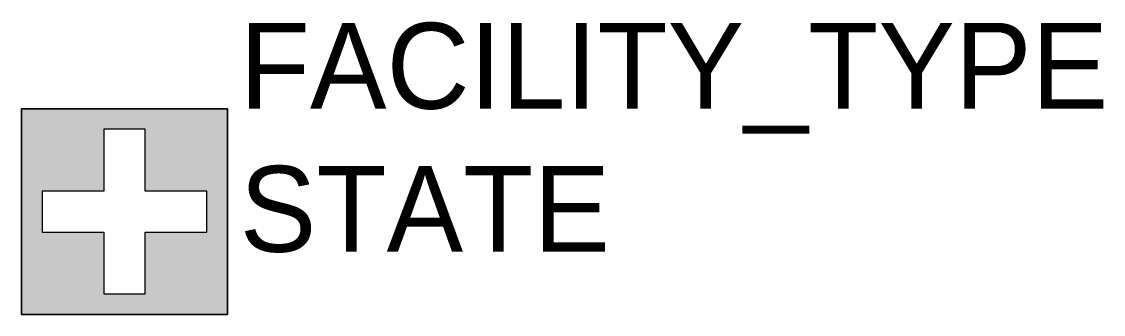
# Model space of a CAD drawing. Header units: metres. Extents: x 0 to 31.5, y 0 to 8.5.
import ezdxf

# ---------------------------------------------------------------- set-up
doc = ezdxf.new("R2010")
doc.units = ezdxf.units.M

msp = doc.modelspace()

# ---------------------------------------------------------------- hatches: boundary and pattern name
h = msp.add_hatch(color=5)
h.dxf.hatch_style = 1
h.paths.add_polyline_path([(5.988, 5.989), (0, 5.989), (0, 0), (5.988, 0)])
h.paths.add_polyline_path([(3.593, 0.599), (2.395, 0.599), (2.395, 2.396), (0.599, 2.396), (0.599, 3.593), (2.395, 3.593), (2.395, 5.39), (3.593, 5.39), (3.593, 3.593), (5.389, 3.593), (5.389, 2.396), (3.593, 2.396)], flags=16)

# ---------------------------------------------------------------- linework, layer by layer
for points in [[(5.988, 5.989), (0, 5.989), (0, 0), (5.988, 0)], [(5.389, 3.593), (3.593, 3.593), (3.593, 5.39), (2.395, 5.39), (2.395, 3.593), (0.599, 3.593), (0.599, 2.396), (2.395, 2.396), (2.395, 0.599), (3.593, 0.599), (3.593, 2.396), (5.389, 2.396)]]:
    msp.add_lwpolyline(points, close=True)
msp.add_lwpolyline([(0, 0), (0, 5.989), (5.988, 5.989), (5.988, 0), (0, 0)])

# ---------------------------------------------------------------- texts
at = {"flags": 9}
for tag, p, s in [('FACILITY_TYPE', (6.343, 5.989), 'Medical Facility'), ('STATE', (6.343, 1.822), 'Inservice')]:
    msp.add_attdef(tag, p, s, height=2.5, dxfattribs=at)

doc.saveas('drawing.dxf')
